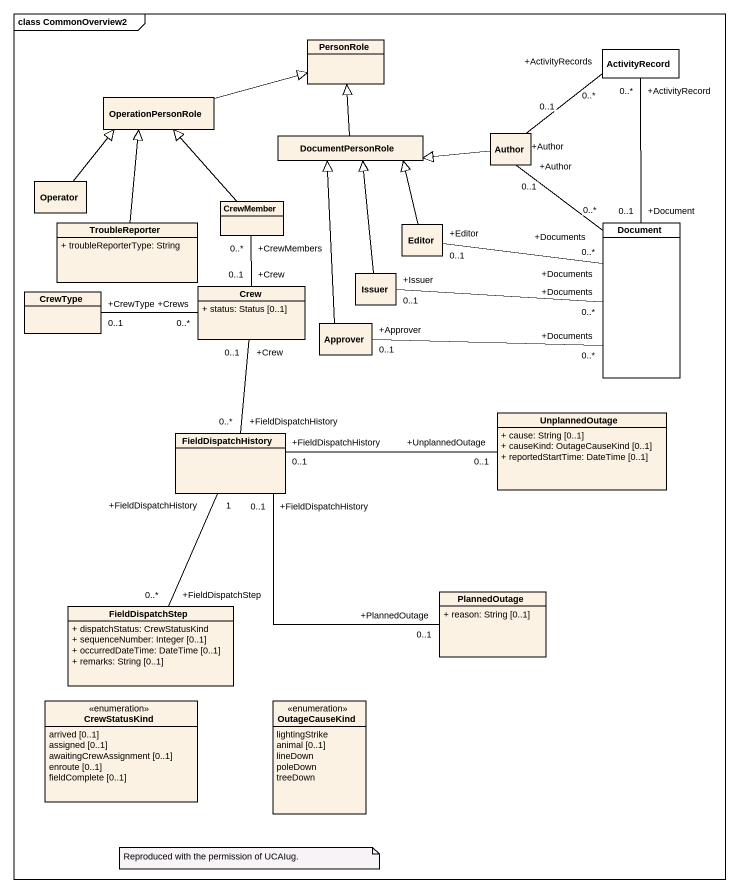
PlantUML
@startuml
mainframe class CommonOverview2
hide circle
hide empty members
skinparam classAttributeIconSize 0
class PersonRole
class ActivityRecord #FFFFFF
class OperationPersonRole
class DocumentPersonRole
class Author
class Operator
class CrewMember
class TroubleReporter {
  + troubleReporterType: String
}
class Editor
class Document #FFFFFF
class Issuer
class CrewType
class Crew {
  + status: Status [0..1]
}
class Approver
class FieldDispatchHistory
class UnplannedOutage {
  + cause: String [0..1]
  + causeKind: OutageCauseKind [0..1]
  + reportedStartTime: DateTime [0..1]
}
class FieldDispatchStep {
  + dispatchStatus: CrewStatusKind
  + sequenceNumber: Integer [0..1]
  + occurredDateTime: DateTime [0..1]
  + remarks: String [0..1]
}
class PlannedOutage {
  + reason: String [0..1]
}
enum CrewStatusKind {
  arrived [0..1]
  assigned [0..1]
  awaitingCrewAssignment [0..1]
  enroute [0..1]
  fieldComplete [0..1]
}
enum OutageCauseKind {
  lightingStrike
  animal [0..1]
  lineDown
  poleDown
  treeDown
}
OperationPersonRole -right-|> PersonRole
DocumentPersonRole -up-|> PersonRole
Author "+Author\n0..1" -up- "+ActivityRecords\n0..*" ActivityRecord
Author -left-|> DocumentPersonRole
Author "+Author\n0..1" -- "+Documents\n0..*" Document
Operator -up-|> OperationPersonRole
CrewMember -up-|> OperationPersonRole
TroubleReporter -up-|> OperationPersonRole
Editor -up-|> DocumentPersonRole
Editor "+Editor\n0..1" -right- "+Documents\n0..*" Document
Document "+Document\n0..1" -up- "+ActivityRecord\n0..*" ActivityRecord
Issuer -up-|> DocumentPersonRole
Issuer "+Issuer\n0..1" -right- "+Documents\n0..*" Document
Crew "+Crew\n0..1" -up- "+CrewMembers\n0..*" CrewMember
Crew "+Crews\n0..*" -left- "+CrewType\n0..1" CrewType
Approver -up-|> DocumentPersonRole
Approver "+Approver\n0..1" -right- "+Documents\n0..*" Document
FieldDispatchHistory "+FieldDispatchHistory\n0..*" -up- "+Crew\n0..1" Crew
FieldDispatchHistory "+FieldDispatchHistory\n0..1" -right- "+UnplannedOutage\n0..1" UnplannedOutage
FieldDispatchHistory "+FieldDispatchHistory\n1" -- "+FieldDispatchStep\n0..*" FieldDispatchStep
FieldDispatchHistory "+FieldDispatchHistory\n0..1" -- "+PlannedOutage\n0..1" PlannedOutage
note as N1
  Reproduced with the permission of UCAIug.
end note
@enduml
